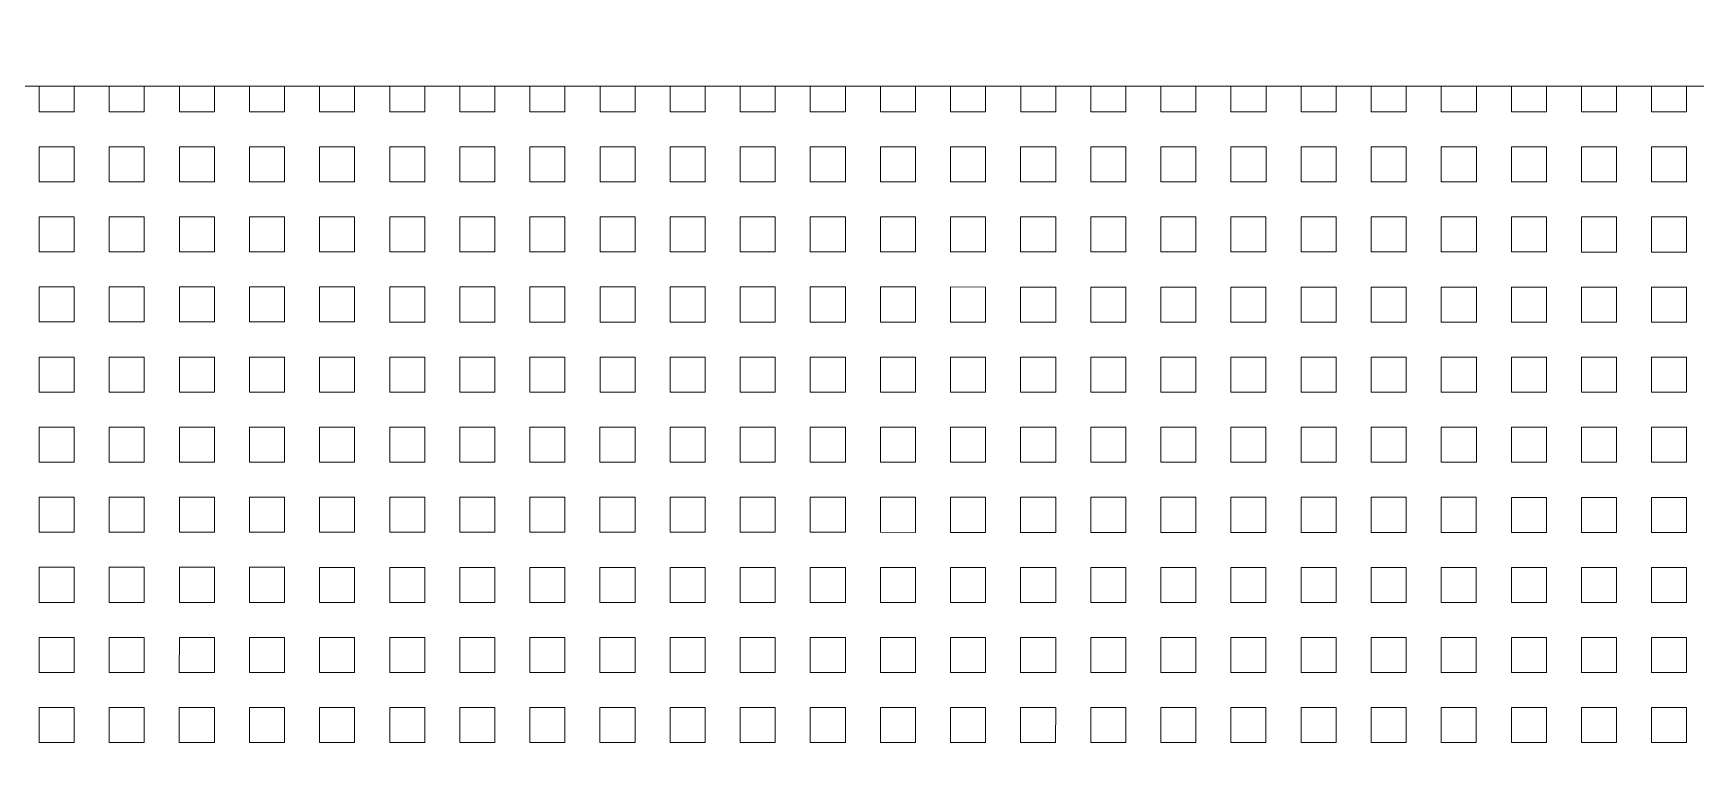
# Model space of a CAD drawing. Extents: x 3377 to 3790, y 1673 to 1846.
# Drawn here: x 3523.058 to 3526.068, y 1754.291 to 1755.603 of the extents above; entities that cross this region are included whole.
import ezdxf

# ---------------------------------------------------------------- set-up
doc = ezdxf.new("R2010")
doc.units = 0
doc.header["$LTSCALE"] = 2
doc.layers.add('PDF7_0', color=7, linetype='Continuous', true_color=0xc6c6c6)
doc.layers.add('PDF7_04-DETALHE', color=7, linetype='Continuous', true_color=0xc6c6c6)

msp = doc.modelspace()

# ---------------------------------------------------------------- linework, layer by layer
at = {"layer": 'PDF7_0', "color": 7, "lineweight": 0}
msp.add_lwpolyline([(3535.3864, 1752.8449), (3535.4118, 1752.8576, 0.281721), (3525.3159, 1759.0363, 0.281573), (3515.2191, 1752.859), (3515.2488, 1752.8463, -0.281585), (3525.3159, 1759.0067, -0.281456)], format="xyb", close=True, dxfattribs=at)
for points in [[(3535.1368, 1753.0988, 0.27384), (3525.3159, 1758.9051, 0.27384), (3515.4942, 1753.1002), (3515.8454, 1752.9055, -0.273455), (3525.3159, 1758.5073, -0.273821), (3534.7856, 1752.9042), (3534.739, 1752.9889), (3535.0902, 1753.1877), (3535.1368, 1753.0988), (3535.2129, 1752.9042), (3534.6713, 1752.9042, 0.272283), (3525.3158, 1758.4058, 0.272651), (3515.9597, 1752.9055), (3515.8454, 1752.9055), (3515.4434, 1752.9055)], [(3535.086, 1753.1158, 0.272189), (3525.3159, 1758.8713, 0.272189), (3515.545, 1753.1171), (3515.8285, 1752.9563, -0.272462), (3525.3159, 1758.5454), (3525.3159, 1758.8713), (3525.3159, 1758.5454, -0.272294), (3534.8025, 1752.955)]]:
    msp.add_lwpolyline(points, format="xyb", dxfattribs=at)
msp.add_lwpolyline([(3528.3665, 1754.2079), (3528.3666, 1755.507), (3522.269, 1755.5074), (3522.2689, 1754.2084)], dxfattribs=at)
at = {"layer": 'PDF7_04-DETALHE', "lineweight": 0}
for points in [[(3523.0687, 1755.5074), (3523.0687, 1755.4608), (3523.1322, 1755.4608), (3523.1322, 1755.5074)], [(3523.1957, 1755.5074), (3523.1957, 1755.4608), (3523.2591, 1755.4608), (3523.2591, 1755.5074)], [(3523.3226, 1755.5074), (3523.3226, 1755.4608), (3523.3861, 1755.4608), (3523.3861, 1755.5073)], [(3523.4496, 1755.5073), (3523.4496, 1755.4608), (3523.513, 1755.4608), (3523.513, 1755.5073)], [(3523.5765, 1755.5073), (3523.5765, 1755.4608), (3523.64, 1755.4608), (3523.64, 1755.5073)], [(3523.7035, 1755.5073), (3523.7034, 1755.4608), (3523.7669, 1755.4608), (3523.7669, 1755.5073)], [(3523.8304, 1755.5073), (3523.8304, 1755.4608), (3523.8939, 1755.4608), (3523.8939, 1755.5073)], [(3523.9573, 1755.5073), (3523.9573, 1755.4608), (3524.0208, 1755.4608), (3524.0208, 1755.5073)], [(3524.0843, 1755.5073), (3524.0843, 1755.4608), (3524.1478, 1755.4608), (3524.1478, 1755.5073)], [(3524.2112, 1755.5073), (3524.2112, 1755.4607), (3524.2747, 1755.4607), (3524.2747, 1755.5073)], [(3524.3382, 1755.5073), (3524.3382, 1755.4607), (3524.4016, 1755.4607), (3524.4016, 1755.5073)], [(3524.4651, 1755.5073), (3524.4651, 1755.4607), (3524.5286, 1755.4607), (3524.5286, 1755.5073)], [(3524.5921, 1755.5073), (3524.5921, 1755.4607), (3524.6555, 1755.4607), (3524.6555, 1755.5073)], [(3524.719, 1755.5073), (3524.719, 1755.4607), (3524.7825, 1755.4607), (3524.7825, 1755.5073)], [(3524.846, 1755.5073), (3524.846, 1755.4607), (3524.9094, 1755.4607), (3524.9094, 1755.5072)], [(3524.9729, 1755.5072), (3524.9729, 1755.4607), (3525.0364, 1755.4607), (3525.0364, 1755.5072)], [(3525.0998, 1755.5072), (3525.0998, 1755.4607), (3525.1633, 1755.4607), (3525.1633, 1755.5072)], [(3525.2268, 1755.5072), (3525.2268, 1755.4607), (3525.2903, 1755.4607), (3525.2903, 1755.5072)], [(3525.3537, 1755.5072), (3525.3537, 1755.4607), (3525.4172, 1755.4607), (3525.4172, 1755.5072)], [(3525.4807, 1755.5072), (3525.4807, 1755.4607), (3525.5441, 1755.4607), (3525.5442, 1755.5072)], [(3525.6076, 1755.5072), (3525.6076, 1755.4607), (3525.6711, 1755.4607), (3525.6711, 1755.5072)], [(3525.7346, 1755.5072), (3525.7346, 1755.4606), (3525.798, 1755.4606), (3525.798, 1755.5072)], [(3525.8615, 1755.5072), (3525.8615, 1755.4606), (3525.925, 1755.4606), (3525.925, 1755.5072)], [(3525.9885, 1755.5072), (3525.9885, 1755.4606), (3526.0519, 1755.4606), (3526.0519, 1755.5072)]]:
    msp.add_lwpolyline(points, dxfattribs=at)
for points in [[(3523.1322, 1755.3973), (3523.1322, 1755.3339), (3523.0687, 1755.3339), (3523.0687, 1755.3974)], [(3523.2591, 1755.3973), (3523.2591, 1755.3339), (3523.1957, 1755.3339), (3523.1957, 1755.3973)], [(3523.3861, 1755.3973), (3523.3861, 1755.3339), (3523.3226, 1755.3339), (3523.3226, 1755.3973)], [(3523.513, 1755.3973), (3523.513, 1755.3338), (3523.4496, 1755.3339), (3523.4496, 1755.3973)], [(3523.64, 1755.3973), (3523.64, 1755.3338), (3523.5765, 1755.3338), (3523.5765, 1755.3973)], [(3523.7669, 1755.3973), (3523.7669, 1755.3338), (3523.7034, 1755.3338), (3523.7034, 1755.3973)], [(3523.8939, 1755.3973), (3523.8939, 1755.3338), (3523.8304, 1755.3338), (3523.8304, 1755.3973)], [(3524.0208, 1755.3973), (3524.0208, 1755.3338), (3523.9573, 1755.3338), (3523.9573, 1755.3973)], [(3524.1478, 1755.3973), (3524.1477, 1755.3338), (3524.0843, 1755.3338), (3524.0843, 1755.3973)], [(3524.2747, 1755.3973), (3524.2747, 1755.3338), (3524.2112, 1755.3338), (3524.2112, 1755.3973)], [(3524.4016, 1755.3973), (3524.4016, 1755.3338), (3524.3382, 1755.3338), (3524.3382, 1755.3973)], [(3524.5286, 1755.3973), (3524.5286, 1755.3338), (3524.4651, 1755.3338), (3524.4651, 1755.3973)], [(3524.6555, 1755.3972), (3524.6555, 1755.3338), (3524.5921, 1755.3338), (3524.5921, 1755.3972)], [(3524.7825, 1755.3972), (3524.7825, 1755.3338), (3524.719, 1755.3338), (3524.719, 1755.3972)], [(3524.9094, 1755.3972), (3524.9094, 1755.3338), (3524.8459, 1755.3338), (3524.8459, 1755.3972)], [(3525.0364, 1755.3972), (3525.0364, 1755.3337), (3524.9729, 1755.3338), (3524.9729, 1755.3972)], [(3525.1633, 1755.3972), (3525.1633, 1755.3337), (3525.0998, 1755.3337), (3525.0998, 1755.3972)], [(3525.2903, 1755.3972), (3525.2903, 1755.3337), (3525.2268, 1755.3337), (3525.2268, 1755.3972)], [(3525.4172, 1755.3972), (3525.4172, 1755.3337), (3525.3537, 1755.3337), (3525.3537, 1755.3972)], [(3525.5441, 1755.3972), (3525.5441, 1755.3337), (3525.4807, 1755.3337), (3525.4807, 1755.3972)], [(3525.6711, 1755.3972), (3525.6711, 1755.3337), (3525.6076, 1755.3337), (3525.6076, 1755.3972)], [(3525.798, 1755.3972), (3525.798, 1755.3337), (3525.7346, 1755.3337), (3525.7346, 1755.3972)], [(3525.925, 1755.3972), (3525.925, 1755.3337), (3525.8615, 1755.3337), (3525.8615, 1755.3972)], [(3526.0519, 1755.3972), (3526.0519, 1755.3337), (3525.9884, 1755.3337), (3525.9885, 1755.3972)], [(3523.1322, 1755.2704), (3523.1322, 1755.2069), (3523.0687, 1755.2069), (3523.0687, 1755.2704)], [(3523.2591, 1755.2704), (3523.2591, 1755.2069), (3523.1957, 1755.2069), (3523.1957, 1755.2704)], [(3523.3861, 1755.2704), (3523.3861, 1755.2069), (3523.3226, 1755.2069), (3523.3226, 1755.2704)], [(3523.513, 1755.2704), (3523.513, 1755.2069), (3523.4495, 1755.2069), (3523.4495, 1755.2704)], [(3523.64, 1755.2704), (3523.64, 1755.2069), (3523.5765, 1755.2069), (3523.5765, 1755.2704)], [(3523.7669, 1755.2704), (3523.7669, 1755.2069), (3523.7034, 1755.2069), (3523.7034, 1755.2704)], [(3523.8939, 1755.2704), (3523.8939, 1755.2069), (3523.8304, 1755.2069), (3523.8304, 1755.2704)], [(3524.0208, 1755.2703), (3524.0208, 1755.2069), (3523.9573, 1755.2069), (3523.9573, 1755.2703)], [(3524.1477, 1755.2703), (3524.1477, 1755.2069), (3524.0843, 1755.2069), (3524.0843, 1755.2703)], [(3524.2747, 1755.2703), (3524.2747, 1755.2069), (3524.2112, 1755.2069), (3524.2112, 1755.2703)], [(3524.4016, 1755.2703), (3524.4016, 1755.2068), (3524.3382, 1755.2068), (3524.3382, 1755.2703)], [(3524.5286, 1755.2703), (3524.5286, 1755.2068), (3524.4651, 1755.2068), (3524.4651, 1755.2703)], [(3524.6555, 1755.2703), (3524.6555, 1755.2068), (3524.592, 1755.2068), (3524.5921, 1755.2703)], [(3524.7825, 1755.2703), (3524.7825, 1755.2068), (3524.719, 1755.2068), (3524.719, 1755.2703)], [(3524.9094, 1755.2703), (3524.9094, 1755.2068), (3524.8459, 1755.2068), (3524.8459, 1755.2703)], [(3525.0364, 1755.2703), (3525.0364, 1755.2068), (3524.9729, 1755.2068), (3524.9729, 1755.2703)], [(3525.1633, 1755.2703), (3525.1633, 1755.2068), (3525.0998, 1755.2068), (3525.0998, 1755.2703)], [(3525.2902, 1755.2703), (3525.2902, 1755.2068), (3525.2268, 1755.2068), (3525.2268, 1755.2703)], [(3525.4172, 1755.2703), (3525.4172, 1755.2068), (3525.3537, 1755.2068), (3525.3537, 1755.2703)], [(3525.5441, 1755.2702), (3525.5441, 1755.2068), (3525.4807, 1755.2068), (3525.4807, 1755.2702)], [(3525.6711, 1755.2702), (3525.6711, 1755.2068), (3525.6076, 1755.2068), (3525.6076, 1755.2702)], [(3525.798, 1755.2702), (3525.798, 1755.2068), (3525.7345, 1755.2068), (3525.7346, 1755.2702)], [(3525.925, 1755.2702), (3525.925, 1755.2067), (3525.8615, 1755.2067), (3525.8615, 1755.2702)], [(3526.0519, 1755.2702), (3526.0519, 1755.2067), (3525.9884, 1755.2067), (3525.9884, 1755.2702)], [(3523.1322, 1755.1435), (3523.1322, 1755.08), (3523.0687, 1755.08), (3523.0687, 1755.1435)], [(3523.2591, 1755.1434), (3523.2591, 1755.08), (3523.1956, 1755.08), (3523.1956, 1755.1435)], [(3523.3861, 1755.1434), (3523.3861, 1755.08), (3523.3226, 1755.08), (3523.3226, 1755.1434)], [(3523.513, 1755.1434), (3523.513, 1755.08), (3523.4495, 1755.08), (3523.4495, 1755.1434)], [(3523.64, 1755.1434), (3523.64, 1755.08), (3523.5765, 1755.08), (3523.5765, 1755.1434)], [(3523.7669, 1755.1434), (3523.7669, 1755.0799), (3523.7034, 1755.0799), (3523.7034, 1755.1434)], [(3523.8938, 1755.1434), (3523.8938, 1755.0799), (3523.8304, 1755.0799), (3523.8304, 1755.1434)], [(3524.0208, 1755.1434), (3524.0208, 1755.0799), (3523.9573, 1755.0799), (3523.9573, 1755.1434)], [(3524.1477, 1755.1434), (3524.1477, 1755.0799), (3524.0843, 1755.0799), (3524.0843, 1755.1434)], [(3524.2747, 1755.1434), (3524.2747, 1755.0799), (3524.2112, 1755.0799), (3524.2112, 1755.1434)], [(3524.4016, 1755.1434), (3524.4016, 1755.0799), (3524.3381, 1755.0799), (3524.3382, 1755.1434)], [(3524.5286, 1755.1434), (3524.5286, 1755.0799), (3524.4651, 1755.0799), (3524.4651, 1755.1434)], [(3524.6555, 1755.1434), (3524.6555, 1755.0799), (3524.592, 1755.0799), (3524.592, 1755.1434)], [(3524.7825, 1755.1433), (3524.7825, 1755.0799), (3524.719, 1755.0799), (3524.719, 1755.1434)], [(3524.9094, 1755.1433), (3524.9094, 1755.0799), (3524.8459, 1755.0799), (3524.8459, 1755.1433)], [(3525.0363, 1755.1433), (3525.0363, 1755.0799), (3524.9729, 1755.0799), (3524.9729, 1755.1433)], [(3525.1633, 1755.1433), (3525.1633, 1755.0798), (3525.0998, 1755.0799), (3525.0998, 1755.1433)], [(3525.2902, 1755.1433), (3525.2902, 1755.0798), (3525.2268, 1755.0798), (3525.2268, 1755.1433)], [(3525.4172, 1755.1433), (3525.4172, 1755.0798), (3525.3537, 1755.0798), (3525.3537, 1755.1433)], [(3525.5441, 1755.1433), (3525.5441, 1755.0798), (3525.4807, 1755.0798), (3525.4807, 1755.1433)], [(3525.6711, 1755.1433), (3525.6711, 1755.0798), (3525.6076, 1755.0798), (3525.6076, 1755.1433)], [(3525.798, 1755.1433), (3525.798, 1755.0798), (3525.7345, 1755.0798), (3525.7345, 1755.1433)], [(3525.925, 1755.1433), (3525.925, 1755.0798), (3525.8615, 1755.0798), (3525.8615, 1755.1433)], [(3526.0519, 1755.1433), (3526.0519, 1755.0798), (3525.9884, 1755.0798), (3525.9884, 1755.1433)], [(3523.1322, 1755.0165), (3523.1322, 1754.953), (3523.0687, 1754.953), (3523.0687, 1755.0165)], [(3523.2591, 1755.0165), (3523.2591, 1754.953), (3523.1956, 1754.953), (3523.1956, 1755.0165)], [(3523.3861, 1755.0165), (3523.3861, 1754.953), (3523.3226, 1754.953), (3523.3226, 1755.0165)], [(3523.513, 1755.0165), (3523.513, 1754.953), (3523.4495, 1754.953), (3523.4495, 1755.0165)], [(3523.6399, 1755.0165), (3523.6399, 1754.953), (3523.5765, 1754.953), (3523.5765, 1755.0165)], [(3523.7669, 1755.0165), (3523.7669, 1754.953), (3523.7034, 1754.953), (3523.7034, 1755.0165)], [(3523.8938, 1755.0165), (3523.8938, 1754.953), (3523.8304, 1754.953), (3523.8304, 1755.0165)], [(3524.0208, 1755.0165), (3524.0208, 1754.953), (3523.9573, 1754.953), (3523.9573, 1755.0165)], [(3524.1477, 1755.0164), (3524.1477, 1754.953), (3524.0843, 1754.953), (3524.0843, 1755.0164)], [(3524.2747, 1755.0164), (3524.2747, 1754.953), (3524.2112, 1754.953), (3524.2112, 1755.0164)], [(3524.4016, 1755.0164), (3524.4016, 1754.953), (3524.3381, 1754.953), (3524.3381, 1755.0164)], [(3524.5286, 1755.0164), (3524.5286, 1754.9529), (3524.4651, 1754.953), (3524.4651, 1755.0164)], [(3524.6555, 1755.0164), (3524.6555, 1754.9529), (3524.592, 1754.9529), (3524.592, 1755.0164)], [(3524.7825, 1755.0164), (3524.7824, 1754.9529), (3524.719, 1754.9529), (3524.719, 1755.0164)], [(3524.9094, 1755.0164), (3524.9094, 1754.9529), (3524.8459, 1754.9529), (3524.8459, 1755.0164)], [(3525.0363, 1755.0164), (3525.0363, 1754.9529), (3524.9729, 1754.9529), (3524.9729, 1755.0164)], [(3525.1633, 1755.0164), (3525.1633, 1754.9529), (3525.0998, 1754.9529), (3525.0998, 1755.0164)], [(3525.2902, 1755.0164), (3525.2902, 1754.9529), (3525.2268, 1754.9529), (3525.2268, 1755.0164)], [(3525.4172, 1755.0164), (3525.4172, 1754.9529), (3525.3537, 1754.9529), (3525.3537, 1755.0164)], [(3525.5441, 1755.0164), (3525.5441, 1754.9529), (3525.4806, 1754.9529), (3525.4806, 1755.0164)], [(3525.6711, 1755.0163), (3525.6711, 1754.9529), (3525.6076, 1754.9529), (3525.6076, 1755.0163)], [(3525.798, 1755.0163), (3525.798, 1754.9529), (3525.7345, 1754.9529), (3525.7345, 1755.0163)], [(3525.925, 1755.0163), (3525.9249, 1754.9529), (3525.8615, 1754.9529), (3525.8615, 1755.0163)], [(3526.0519, 1755.0163), (3526.0519, 1754.9528), (3525.9884, 1754.9529), (3525.9884, 1755.0163)], [(3523.1322, 1754.8896), (3523.1322, 1754.8261), (3523.0687, 1754.8261), (3523.0687, 1754.8896)], [(3523.2591, 1754.8896), (3523.2591, 1754.8261), (3523.1956, 1754.8261), (3523.1956, 1754.8896)], [(3523.386, 1754.8896), (3523.386, 1754.8261), (3523.3226, 1754.8261), (3523.3226, 1754.8896)], [(3523.513, 1754.8895), (3523.513, 1754.8261), (3523.4495, 1754.8261), (3523.4495, 1754.8895)], [(3523.6399, 1754.8895), (3523.6399, 1754.8261), (3523.5765, 1754.8261), (3523.5765, 1754.8895)], [(3523.7669, 1754.8895), (3523.7669, 1754.8261), (3523.7034, 1754.8261), (3523.7034, 1754.8895)], [(3523.8938, 1754.8895), (3523.8938, 1754.826), (3523.8304, 1754.826), (3523.8304, 1754.8895)], [(3524.0208, 1754.8895), (3524.0208, 1754.826), (3523.9573, 1754.826), (3523.9573, 1754.8895)], [(3524.1477, 1754.8895), (3524.1477, 1754.826), (3524.0842, 1754.826), (3524.0842, 1754.8895)], [(3524.2747, 1754.8895), (3524.2747, 1754.826), (3524.2112, 1754.826), (3524.2112, 1754.8895)], [(3524.4016, 1754.8895), (3524.4016, 1754.826), (3524.3381, 1754.826), (3524.3381, 1754.8895)], [(3524.5286, 1754.8895), (3524.5285, 1754.826), (3524.4651, 1754.826), (3524.4651, 1754.8895)], [(3524.6555, 1754.8895), (3524.6555, 1754.826), (3524.592, 1754.826), (3524.592, 1754.8895)], [(3524.7824, 1754.8895), (3524.7824, 1754.826), (3524.719, 1754.826), (3524.719, 1754.8895)], [(3524.9094, 1754.8894), (3524.9094, 1754.826), (3524.8459, 1754.826), (3524.8459, 1754.8895)], [(3525.0363, 1754.8894), (3525.0363, 1754.826), (3524.9729, 1754.826), (3524.9729, 1754.8894)], [(3525.1633, 1754.8894), (3525.1633, 1754.826), (3525.0998, 1754.826), (3525.0998, 1754.8894)], [(3525.2902, 1754.8894), (3525.2902, 1754.826), (3525.2267, 1754.826), (3525.2267, 1754.8894)], [(3525.4172, 1754.8894), (3525.4172, 1754.8259), (3525.3537, 1754.8259), (3525.3537, 1754.8894)], [(3525.5441, 1754.8894), (3525.5441, 1754.8259), (3525.4806, 1754.8259), (3525.4806, 1754.8894)], [(3525.6711, 1754.8894), (3525.6711, 1754.8259), (3525.6076, 1754.8259), (3525.6076, 1754.8894)], [(3525.798, 1754.8894), (3525.798, 1754.8259), (3525.7345, 1754.8259), (3525.7345, 1754.8894)], [(3525.9249, 1754.8894), (3525.9249, 1754.8259), (3525.8615, 1754.8259), (3525.8615, 1754.8894)], [(3526.0519, 1754.8894), (3526.0519, 1754.8259), (3525.9884, 1754.8259), (3525.9884, 1754.8894)], [(3523.1322, 1754.7626), (3523.1321, 1754.6992), (3523.0687, 1754.6992), (3523.0687, 1754.7626)], [(3523.2591, 1754.7626), (3523.2591, 1754.6991), (3523.1956, 1754.6991), (3523.1956, 1754.7626)], [(3523.386, 1754.7626), (3523.386, 1754.6991), (3523.3226, 1754.6991), (3523.3226, 1754.7626)], [(3523.513, 1754.7626), (3523.513, 1754.6991), (3523.4495, 1754.6991), (3523.4495, 1754.7626)], [(3523.6399, 1754.7626), (3523.6399, 1754.6991), (3523.5765, 1754.6991), (3523.5765, 1754.7626)], [(3523.7669, 1754.7626), (3523.7669, 1754.6991), (3523.7034, 1754.6991), (3523.7034, 1754.7626)], [(3523.8938, 1754.7626), (3523.8938, 1754.6991), (3523.8303, 1754.6991), (3523.8303, 1754.7626)], [(3524.0208, 1754.7626), (3524.0208, 1754.6991), (3523.9573, 1754.6991), (3523.9573, 1754.7626)], [(3524.1477, 1754.7626), (3524.1477, 1754.6991), (3524.0842, 1754.6991), (3524.0842, 1754.7626)], [(3524.2747, 1754.7625), (3524.2747, 1754.6991), (3524.2112, 1754.6991), (3524.2112, 1754.7626)], [(3524.4016, 1754.7625), (3524.4016, 1754.6991), (3524.3381, 1754.6991), (3524.3381, 1754.7625)], [(3524.5285, 1754.7625), (3524.5285, 1754.6991), (3524.4651, 1754.6991), (3524.4651, 1754.7625)], [(3524.6555, 1754.7625), (3524.6555, 1754.699), (3524.592, 1754.6991), (3524.592, 1754.7625)], [(3524.7824, 1754.7625), (3524.7824, 1754.699), (3524.719, 1754.699), (3524.719, 1754.7625)], [(3524.9094, 1754.7625), (3524.9094, 1754.699), (3524.8459, 1754.699), (3524.8459, 1754.7625)], [(3525.0363, 1754.7625), (3525.0363, 1754.699), (3524.9728, 1754.699), (3524.9729, 1754.7625)], [(3525.1633, 1754.7625), (3525.1633, 1754.699), (3525.0998, 1754.699), (3525.0998, 1754.7625)], [(3525.2902, 1754.7625), (3525.2902, 1754.699), (3525.2267, 1754.699), (3525.2267, 1754.7625)], [(3525.4172, 1754.7625), (3525.4172, 1754.699), (3525.3537, 1754.699), (3525.3537, 1754.7625)], [(3525.5441, 1754.7625), (3525.5441, 1754.699), (3525.4806, 1754.699), (3525.4806, 1754.7625)], [(3525.671, 1754.7625), (3525.671, 1754.699), (3525.6076, 1754.699), (3525.6076, 1754.7625)], [(3525.798, 1754.7624), (3525.798, 1754.699), (3525.7345, 1754.699), (3525.7345, 1754.7624)], [(3525.9249, 1754.7624), (3525.9249, 1754.699), (3525.8615, 1754.699), (3525.8615, 1754.7624)], [(3526.0519, 1754.7624), (3526.0519, 1754.699), (3525.9884, 1754.699), (3525.9884, 1754.7624)], [(3523.1321, 1754.6357), (3523.1321, 1754.5722), (3523.0687, 1754.5722), (3523.0687, 1754.6357)], [(3523.2591, 1754.6357), (3523.2591, 1754.5722), (3523.1956, 1754.5722), (3523.1956, 1754.6357)], [(3523.386, 1754.6357), (3523.386, 1754.5722), (3523.3226, 1754.5722), (3523.3226, 1754.6357)], [(3523.513, 1754.6357), (3523.513, 1754.5722), (3523.4495, 1754.5722), (3523.4495, 1754.6357)], [(3523.6399, 1754.6356), (3523.6399, 1754.5722), (3523.5764, 1754.5722), (3523.5765, 1754.6356)], [(3523.7669, 1754.6356), (3523.7669, 1754.5722), (3523.7034, 1754.5722), (3523.7034, 1754.6356)], [(3523.8938, 1754.6356), (3523.8938, 1754.5722), (3523.8303, 1754.5722), (3523.8303, 1754.6356)], [(3524.0208, 1754.6356), (3524.0208, 1754.5721), (3523.9573, 1754.5722), (3523.9573, 1754.6356)], [(3524.1477, 1754.6356), (3524.1477, 1754.5721), (3524.0842, 1754.5721), (3524.0842, 1754.6356)], [(3524.2746, 1754.6356), (3524.2746, 1754.5721), (3524.2112, 1754.5721), (3524.2112, 1754.6356)], [(3524.4016, 1754.6356), (3524.4016, 1754.5721), (3524.3381, 1754.5721), (3524.3381, 1754.6356)], [(3524.5285, 1754.6356), (3524.5285, 1754.5721), (3524.4651, 1754.5721), (3524.4651, 1754.6356)], [(3524.6555, 1754.6356), (3524.6555, 1754.5721), (3524.592, 1754.5721), (3524.592, 1754.6356)], [(3524.7824, 1754.6356), (3524.7824, 1754.5721), (3524.7189, 1754.5721), (3524.719, 1754.6356)], [(3524.9094, 1754.6356), (3524.9094, 1754.5721), (3524.8459, 1754.5721), (3524.8459, 1754.6356)], [(3525.0363, 1754.6356), (3525.0363, 1754.5721), (3524.9728, 1754.5721), (3524.9728, 1754.6356)], [(3525.1633, 1754.6355), (3525.1633, 1754.5721), (3525.0998, 1754.5721), (3525.0998, 1754.6355)], [(3525.2902, 1754.6355), (3525.2902, 1754.5721), (3525.2267, 1754.5721), (3525.2267, 1754.6355)], [(3525.4171, 1754.6355), (3525.4171, 1754.5721), (3525.3537, 1754.5721), (3525.3537, 1754.6355)], [(3525.5441, 1754.6355), (3525.5441, 1754.572), (3525.4806, 1754.572), (3525.4806, 1754.6355)], [(3525.671, 1754.6355), (3525.671, 1754.572), (3525.6076, 1754.572), (3525.6076, 1754.6355)], [(3525.798, 1754.6355), (3525.798, 1754.572), (3525.7345, 1754.572), (3525.7345, 1754.6355)], [(3525.9249, 1754.6355), (3525.9249, 1754.572), (3525.8615, 1754.572), (3525.8615, 1754.6355)], [(3526.0519, 1754.6355), (3526.0519, 1754.572), (3525.9884, 1754.572), (3525.9884, 1754.6355)], [(3523.1321, 1754.5087), (3523.1321, 1754.4453), (3523.0687, 1754.4453), (3523.0687, 1754.5087)], [(3523.2591, 1754.5087), (3523.2591, 1754.4453), (3523.1956, 1754.4453), (3523.1956, 1754.5087)], [(3523.386, 1754.5087), (3523.386, 1754.4452), (3523.3225, 1754.4452), (3523.3226, 1754.5087)], [(3523.513, 1754.5087), (3523.513, 1754.4452), (3523.4495, 1754.4452), (3523.4495, 1754.5087)], [(3523.6399, 1754.5087), (3523.6399, 1754.4452), (3523.5764, 1754.4452), (3523.5764, 1754.5087)], [(3523.7669, 1754.5087), (3523.7669, 1754.4452), (3523.7034, 1754.4452), (3523.7034, 1754.5087)], [(3523.8938, 1754.5087), (3523.8938, 1754.4452), (3523.8303, 1754.4452), (3523.8303, 1754.5087)], [(3524.0207, 1754.5087), (3524.0207, 1754.4452), (3523.9573, 1754.4452), (3523.9573, 1754.5087)], [(3524.1477, 1754.5087), (3524.1477, 1754.4452), (3524.0842, 1754.4452), (3524.0842, 1754.5087)], [(3524.2746, 1754.5087), (3524.2746, 1754.4452), (3524.2112, 1754.4452), (3524.2112, 1754.5087)], [(3524.4016, 1754.5086), (3524.4016, 1754.4452), (3524.3381, 1754.4452), (3524.3381, 1754.5087)], [(3524.5285, 1754.5086), (3524.5285, 1754.4452), (3524.4651, 1754.4452), (3524.4651, 1754.5086)], [(3524.6555, 1754.5086), (3524.6555, 1754.4452), (3524.592, 1754.4452), (3524.592, 1754.5086)], [(3524.7824, 1754.5086), (3524.7824, 1754.4452), (3524.7189, 1754.4452), (3524.7189, 1754.5086)], [(3524.9094, 1754.5086), (3524.9094, 1754.4451), (3524.8459, 1754.4451), (3524.8459, 1754.5086)], [(3525.0363, 1754.5086), (3525.0363, 1754.4451), (3524.9728, 1754.4451), (3524.9728, 1754.5086)], [(3525.1633, 1754.5086), (3525.1632, 1754.4451), (3525.0998, 1754.4451), (3525.0998, 1754.5086)], [(3525.2902, 1754.5086), (3525.2902, 1754.4451), (3525.2267, 1754.4451), (3525.2267, 1754.5086)], [(3525.4171, 1754.5086), (3525.4171, 1754.4451), (3525.3537, 1754.4451), (3525.3537, 1754.5086)], [(3525.5441, 1754.5086), (3525.5441, 1754.4451), (3525.4806, 1754.4451), (3525.4806, 1754.5086)], [(3525.671, 1754.5086), (3525.671, 1754.4451), (3525.6076, 1754.4451), (3525.6076, 1754.5086)], [(3525.798, 1754.5086), (3525.798, 1754.4451), (3525.7345, 1754.4451), (3525.7345, 1754.5086)], [(3525.9249, 1754.5085), (3525.9249, 1754.4451), (3525.8614, 1754.4451), (3525.8614, 1754.5086)], [(3526.0519, 1754.5085), (3526.0519, 1754.4451), (3525.9884, 1754.4451), (3525.9884, 1754.5085)], [(3523.1321, 1754.3818), (3523.1321, 1754.3183), (3523.0686, 1754.3183), (3523.0687, 1754.3818)], [(3523.2591, 1754.3818), (3523.2591, 1754.3183), (3523.1956, 1754.3183), (3523.1956, 1754.3818)], [(3523.386, 1754.3818), (3523.386, 1754.3183), (3523.3225, 1754.3183), (3523.3225, 1754.3818)], [(3523.513, 1754.3818), (3523.513, 1754.3183), (3523.4495, 1754.3183), (3523.4495, 1754.3818)], [(3523.6399, 1754.3818), (3523.6399, 1754.3183), (3523.5764, 1754.3183), (3523.5764, 1754.3818)], [(3523.7669, 1754.3817), (3523.7668, 1754.3183), (3523.7034, 1754.3183), (3523.7034, 1754.3818)], [(3523.8938, 1754.3817), (3523.8938, 1754.3183), (3523.8303, 1754.3183), (3523.8303, 1754.3817)], [(3524.0207, 1754.3817), (3524.0207, 1754.3183), (3523.9573, 1754.3183), (3523.9573, 1754.3817)], [(3524.1477, 1754.3817), (3524.1477, 1754.3182), (3524.0842, 1754.3183), (3524.0842, 1754.3817)], [(3524.2746, 1754.3817), (3524.2746, 1754.3182), (3524.2112, 1754.3182), (3524.2112, 1754.3817)], [(3524.4016, 1754.3817), (3524.4016, 1754.3182), (3524.3381, 1754.3182), (3524.3381, 1754.3817)], [(3524.5285, 1754.3817), (3524.5285, 1754.3182), (3524.465, 1754.3182), (3524.465, 1754.3817)], [(3524.6555, 1754.3817), (3524.6555, 1754.3182), (3524.592, 1754.3182), (3524.592, 1754.3817)], [(3524.7824, 1754.3817), (3524.7824, 1754.3182), (3524.7189, 1754.3182), (3524.7189, 1754.3817)], [(3524.9094, 1754.3817), (3524.9093, 1754.3182), (3524.8459, 1754.3182), (3524.8459, 1754.3817)], [(3525.0363, 1754.3817), (3525.0363, 1754.3182), (3524.9728, 1754.3182), (3524.9728, 1754.3817)], [(3525.1632, 1754.3817), (3525.1632, 1754.3182), (3525.0998, 1754.3182), (3525.0998, 1754.3817)], [(3525.2902, 1754.3816), (3525.2902, 1754.3182), (3525.2267, 1754.3182), (3525.2267, 1754.3816)], [(3525.4171, 1754.3816), (3525.4171, 1754.3182), (3525.3537, 1754.3182), (3525.3537, 1754.3816)], [(3525.5441, 1754.3816), (3525.5441, 1754.3182), (3525.4806, 1754.3182), (3525.4806, 1754.3816)], [(3525.671, 1754.3816), (3525.671, 1754.3181), (3525.6075, 1754.3182), (3525.6075, 1754.3816)], [(3525.798, 1754.3816), (3525.798, 1754.3181), (3525.7345, 1754.3181), (3525.7345, 1754.3816)], [(3525.9249, 1754.3816), (3525.9249, 1754.3181), (3525.8614, 1754.3181), (3525.8614, 1754.3816)], [(3526.0519, 1754.3816), (3526.0519, 1754.3181), (3525.9884, 1754.3181), (3525.9884, 1754.3816)]]:
    msp.add_lwpolyline(points, close=True, dxfattribs=at)

doc.saveas('drawing.dxf')
